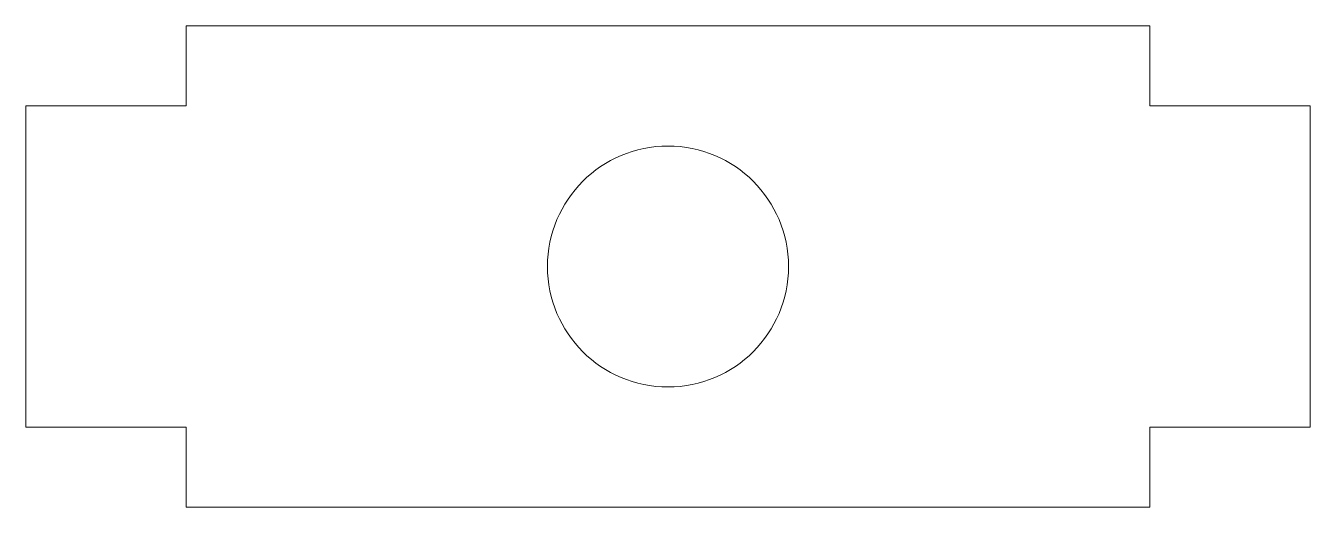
# Model space of a CAD drawing. Header units: inches. Extents: x -0.5 to 0.5, y -0.19 to 0.19.
import ezdxf

# ---------------------------------------------------------------- set-up
doc = ezdxf.new("R2010")
doc.units = ezdxf.units.IN
doc.header["$MEASUREMENT"] = 0

msp = doc.modelspace()

# ---------------------------------------------------------------- linework, layer by layer
at = {"color": 7, "linetype": 'Continuous', "lineweight": 15}
for p, q in [((0.375, 0.1875), (-0.375, 0.1875)), ((-0.375, 0.125), (-0.375, 0.1875)), ((0.375, 0.125), (0.375, 0.1875)), ((-0.375, 0.125), (-0.5, 0.125)), ((-0.5, 0.125), (-0.5, -0.125)), ((0.375, 0.125), (0.5, 0.125)), ((0.5, -0.125), (0.5, 0.125)), ((-0.375, -0.125), (-0.5, -0.125)), ((-0.375, -0.1875), (-0.375, -0.125)), ((0.375, -0.1875), (0.375, -0.125)), ((0.375, -0.125), (0.5, -0.125)), ((0.375, -0.1875), (-0.375, -0.1875))]:
    msp.add_line(p, q, dxfattribs=at)
msp.add_circle((0, 0), 0.0938, dxfattribs=at)

doc.saveas('drawing.dxf')
